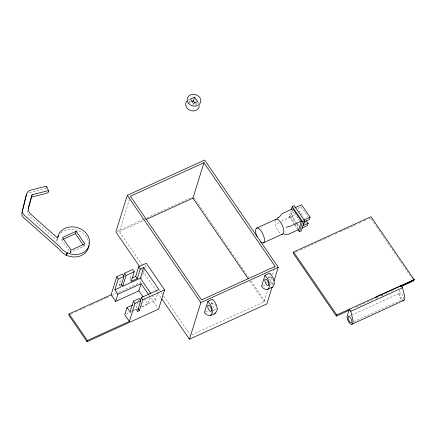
<?xml version="1.0" encoding="UTF-8"?>
<svg xmlns="http://www.w3.org/2000/svg" width="436" height="436" viewBox="0 0 436 436"><rect width="100%" height="100%" fill="white"/><g stroke="black" fill="none" stroke-linecap="round" stroke-linejoin="round"><path stroke-width="0.33" stroke-dasharray="2.18 1.64" d="M275.04 220.687C274.587 225.172 276.751 229.696 279.781 232.906A8.104 3.21 65.5 0 0 280.479 233.483L280.997 233.805M27.702 210.446A7.815 6.562 17.3 0 0 30.057 216.665L56.936 240.476L57.498 238.672M84.617 244.487L84.055 246.286L70.316 252.548L61.678 239.964L62.054 238.759M70.087 252.221L70.648 250.417M70.141 252.177L70.518 250.973M70.316 252.548L70.872 250.749M142.468 265.284L119.393 231.647L129.225 200.08M129.427 199.437L130.026 197.503M119.884 286.081L119.121 284.964L121.099 278.604M131.252 281.334L129.721 279.105L131.318 273.977M189.333 102.64L190.08 100.236M192.903 105.223L193.279 104.024M140.757 281.22L140.359 282.501L116.903 293.188M141.558 278.659L144.747 268.407M144.948 267.764L145.946 264.565M196.641 104.553L197.203 102.749M133.525 310.383L135.83 309.331L137.814 302.971M138.01 302.333L138.801 299.794M141.864 306.949L147.962 304.165L150.207 296.96M141.542 306.731L155.521 300.355L157.505 294M211.089 304.094L212.239 300.399M266.739 282.959L267.126 281.727M268.086 278.648L269.426 274.337M294.414 224.535L289.057 216.719L290.845 210.98M281.378 221.194L290.251 217.15L292.463 210.038M191.769 334.804L264.069 301.854L267.682 290.256M269.889 283.171L271.693 277.372M272.495 274.794L274.304 268.996M274.506 268.353L275.105 266.423M289.057 216.719L290.992 215.842L292.779 210.098M296.992 223.281L292.185 216.267L293.592 211.743M272.653 285.308L273.65 282.092M299.309 212.043L299.663 210.904L302.916 216.485M297.843 208.424L300.867 207.051L301.222 205.912M399.758 289.967L398.984 292.458A4.921 1.951 65.5 0 0 402.117 300.273M270.549 284.376L273.312 282.904A3.472 1.373 65.5 0 0 273.443 281.994M276.996 224.022L279.084 222.404M375.734 298.279L378.175 297.101L376.29 297.924M381.228 295.63L383.059 294.747M189.922 102.367L191.093 101.833M61.678 239.964L62.877 239.419M117.11 231.391L143.733 219.259M144.354 218.976L146.213 218.131M146.834 217.847L192.658 196.963M119.393 231.647L145.346 219.82M129.721 279.105L131.465 278.31M119.121 284.964L120.668 284.261M70.61 314.285L72.463 313.44M75.548 312.034L77.401 311.195M79.87 310.067L86.66 306.971M89.745 305.565L91.598 304.72M92.214 304.442L96.536 302.47M97.152 302.192L105.795 298.251M106.411 297.973L109.496 296.567M111.965 295.439L116.287 293.472M292.185 216.267L295.265 214.866M126.004 314.176L131.492 311.675M132.103 311.397L136.98 309.173M295.673 252.106L297.521 251.267M300.589 249.866L314.105 243.708M314.721 243.43L319.021 241.468M319.637 241.19L323.937 239.228M324.548 238.95L331.921 235.587M334.995 234.187L336.837 233.347M339.911 231.947L342.979 230.551M343.595 230.268L355.88 224.671M358.953 223.27L360.795 222.431M363.869 221.03L365.711 220.191M368.785 218.79L370.627 217.951M211.095 303.832L212.877 303.025M268.353 277.743L270.167 276.92M205.618 311.871L207.988 310.786M262.728 285.842L265.148 284.741M212.921 310.628L215.885 309.277M356.016 307.162L366.458 302.404M367.074 302.121L374.448 298.764M381.206 295.684L383.048 294.845M386.122 293.444L387.964 292.605M391.032 291.204L394.106 289.804M349.754 315.98L350.985 315.413M351.601 315.135L400.286 292.948M353.765 321.763L403.066 299.292M272.963 283.275L272.849 283.307A3.472 1.373 65.5 0 1 270.941 281.852A3.472 1.373 65.5 0 1 269.661 278.566L269.639 278.326A3.472 1.373 65.5 0 1 270.849 277.04L271.001 277.138A3.472 1.373 65.5 0 1 271.977 278.13M211.16 312.231L211.455 312.443M304.012 218.256L304.372 218.659M300.867 207.051L305.249 212.414M371.396 219.074L376.404 226.371M376.791 226.933L382.95 235.92M383.337 236.481L412.609 279.16M305.249 222.355L305.99 223.434M297.363 223.821L298.475 225.439M290.992 215.842L296.349 223.652M296.731 224.213L298.649 227.003M290.251 217.15L294.322 223.085M294.687 223.624L298.022 228.48M294.796 225.096L297.477 228.998M195.328 103.506L196.08 104.602M194.047 197.802L248.743 277.552M251.054 280.92L266.074 302.818M249.844 281.111L264.069 301.854M159.385 289.951L160.922 292.196M161.309 292.758L163.233 295.559M163.614 296.12L189.764 334.243M141.291 269.023L142.06 270.146M142.447 270.707L155.543 289.804M155.93 290.365L157.085 292.049M157.467 292.611L161.32 298.224M152.104 295.374L155.521 300.355M149.101 295.243L158.219 308.541M144.163 298.627L147.962 304.165M135.83 309.331L136.98 311.004M83.303 245.19L84.055 246.286M305.374 212.583L308.007 217.117M294.829 213.111L297.919 218.371A5.096 2.017 65.5 0 0 299.924 221.297M303.085 216.79L303.336 217.259M216.261 308.056L216.261 308.274A3.472 1.373 65.5 0 1 213.782 307.952A3.472 1.373 65.5 0 1 212.746 303.124A3.472 1.373 65.5 0 1 215.766 305.974M272.287 278.593A3.472 1.373 65.5 0 1 272.713 279.367M56.936 240.476A16.214 13.614 17.3 0 1 57.225 238.868M59.765 234.078A16.214 13.614 17.3 0 1 60.146 233.669M60.958 232.889A16.214 13.614 17.3 0 1 78.169 230.568A16.214 13.614 17.3 0 1 88.84 243.729M46.123 187.96A2.316 1.014 -23.8 0 1 44.254 188.892L30.051 192.505A6.949 5.832 17.3 0 0 27.724 193.622M188.009 100.16A6.949 5.832 17.3 0 1 189.774 99.359M195.072 99.762A6.949 5.832 17.3 0 1 195.824 100.133M198.009 101.975A6.949 5.832 17.3 0 1 198.98 103.648M400.025 293.221L399.965 293.352A3.472 1.373 65.5 0 0 401.343 298.093A3.472 1.373 65.5 0 0 403.66 298.344A3.472 1.373 65.5 0 0 401.72 293.542L401.556 293.384A3.472 1.373 65.5 0 0 400.025 293.221"/><path stroke-width="0.65" d="M28.144 208.8L32.095 194.756L46.974 190.968A2.316 1.014 -23.8 0 1 48.728 191.627A2.316 1.014 -23.8 0 1 46.227 193.366L31.348 197.159M32.095 194.756L28.536 207.689A7.815 6.562 17.3 0 0 30.803 214.261L57.683 238.072A16.214 13.614 17.3 0 1 76.763 227.467A16.214 13.614 17.3 0 1 88.884 246.155A16.214 13.614 17.3 0 1 67.258 252.836L66.256 255.452L65.362 254.662A16.208 13.609 17.3 0 1 59.334 249.321L23.811 217.847A6.371 5.346 17.3 0 1 21.925 212.626L25.849 196.456A6.949 5.832 17.3 0 1 26.732 194.62M66.256 255.452L67.258 252.836M63.471 239.146L75.417 233.701L76.169 231.298L84.802 243.888L71.063 250.144L62.43 237.56L76.169 231.298M111.109 294.796L115.66 301.434L117.905 294.229L114.886 289.82L120.647 287.193L124.015 276.386L122.489 274.157L116.723 276.784L111.109 294.796L69.133 313.931L68.757 315.13L86.998 341.726L158.6 309.091L164.585 289.875L146.343 263.284L138.703 266.767L135.71 276.375L132.626 277.781M274.053 280.806L278.255 267.312L204.686 160.05L127.279 195.328L115.867 231.957L139.749 266.778M86.998 341.726L87.374 340.521L129.35 321.392L134.964 303.374L140.724 300.747L139.198 298.518L133.432 301.145L130.064 311.958L127.029 307.527L132.517 305.02M114.886 289.82L118.249 279.013L124.015 276.386M123.557 276.397L124.549 273.214L132.718 269.492L134.244 271.721L131.252 281.334L137.242 278.604L140.234 268.996L143.706 267.41L158.889 289.548L141.264 297.581L140.272 300.764M121.562 284.577L122.701 286.239L126.069 275.432L134.244 271.721M127.029 307.527L124.783 314.732L129.35 321.392M191.682 101.566L193.442 100.765L194.565 97.163L197.579 101.55L193.464 103.425L190.456 99.032L194.565 97.163M122.701 286.239L140.338 278.223L143.706 267.41M115.66 301.434L138.844 290.872L141.09 283.662L148.687 294.747M140.724 300.747L137.362 311.56L139.422 310.617L142.79 299.81L164.585 289.875M145.967 219.537L192.93 198.135L203.966 162.704L275.105 266.423L201.568 299.935L130.429 196.216L203.966 162.704M161.707 298.785L189.442 339.219L200.849 302.589L278.255 267.312M207.885 301.325L204.435 312.41C208.25 319.283 220.316 313.152 216.594 305.947A6.589 2.611 65.5 0 0 215.106 302.41L212.626 299.167L207.885 301.325L210.37 304.568A6.589 2.611 65.5 0 1 211.852 308.105C212.452 310.421 212.899 313.637 210.692 315.255M264.974 275.312L261.518 286.392L263.655 288.485L266.085 289.548A15.336 6.071 65.5 0 0 268.173 288.954C269.977 287.084 269.486 284.141 268.881 281.874A6.562 2.6 65.5 0 0 267.677 278.953L264.974 275.312L269.808 273.105L272.511 276.746A6.562 2.6 65.5 0 1 273.721 279.672C274.326 281.939 274.811 284.877 273.012 286.746A15.336 6.071 65.5 0 1 271.699 287.34M291.243 209.705L292.234 206.511L294.169 205.629L304.508 220.698L301.325 230.911L299.39 231.789L297.859 229.559M272.053 287.237L266.848 303.947L189.442 339.219M279.133 217.15L282.223 213.591L292.867 208.74L301.38 221.156L298.758 229.559L288.12 234.41L283.95 234.159M299.39 231.789L302.573 221.581L304.508 220.698M401.48 286.447L413.764 280.844L414.14 279.645L370.998 216.746L293.592 252.024L293.221 253.229L336.358 316.122L349.258 310.241M306.045 220.676L308.176 223.314L307.467 225.592L301.93 228.115M294.801 207.863L301.576 204.773L310.089 217.183L309.38 219.461L304.541 221.662L303.342 225.521L308.176 223.314M336.358 316.122L336.734 314.923L401.115 285.613L400.166 286.043M275.28 220.011C277.814 217.439 280.659 222.273 281.803 224.327A8.099 3.21 65.5 0 1 282.359 225.483L282.572 225.968A8.099 3.21 65.5 0 1 283.024 227.172L283.177 227.647A8.099 3.21 65.5 0 1 283.498 228.84L283.667 229.663A8.099 3.21 65.5 0 1 283.22 233.636L283.095 233.772A8.099 3.21 65.5 0 1 282.076 234.143L281.874 234.121M352.065 324.199L352.56 323.714A8.104 3.21 65.5 0 0 352.828 319.517L350.784 311.293L349.35 309.2L347.22 316.046A4.921 1.951 65.5 0 0 348.397 321.365A4.921 1.951 65.5 0 0 351.694 324.346L404.33 300.126A8.104 3.21 65.5 0 0 404.592 295.924L402.553 287.706L401.055 285.52L400.106 285.956M278.539 217.477L277.062 218.572M277.977 217.918L278.321 217.662L278.086 217.831M401.316 285.825L414.14 279.645M400.766 286.207L414.2 279.732L375.434 297.281M256.515 228.164L275.884 219.335M117.905 294.229L141.09 283.662M301.38 221.156L290.736 226.006L286.087 227.292M303.93 219.989L310.089 217.183M263.268 242.885L282.632 234.061M267.562 289.346L272.402 287.144M350.784 311.293L402.553 287.706M215.433 313.092L214.005 313.424M403.829 300.606L403.464 300.753A4.921 1.951 65.5 0 1 402.668 300.622M67.002 253.049L66.109 252.259A16.214 13.614 17.3 0 1 60.086 246.918L24.558 215.449A6.371 5.346 17.3 0 1 22.677 210.223L26.601 194.053A6.949 5.832 17.3 0 1 30.798 190.107L45.001 186.488A2.316 1.014 -23.8 0 1 46.701 187.278M292.234 206.511L302.573 221.581M193.442 100.765L194.947 102.956M293.592 252.024L336.734 314.923M192.93 198.135L248.302 278.866M127.279 195.328L200.849 302.589M138.703 266.767L140.234 268.996M140.338 278.223L150.965 293.717M135.71 276.375L137.242 278.604M138.844 290.872L143.024 296.965M124.549 273.214L126.069 275.432M141.264 297.581L142.79 299.81M116.723 276.784L118.249 279.013M133.432 301.145L134.964 303.374M137.896 308.394L139.422 310.617M75.417 233.701L82.927 244.645M69.133 313.931L87.374 340.521M46.717 186.706L48.614 191.006M260.385 241.68A8.104 3.21 65.5 0 0 263.736 242.601L263.867 242.46A8.104 3.21 65.5 0 0 263.807 236.41L262.189 232.666A8.104 3.21 65.5 0 0 255.66 229.641L255.616 229.919A8.104 3.21 65.5 0 0 257.115 236.846M88.835 245.375A16.214 13.614 17.3 0 1 66.512 255.234M57.547 237.833A16.214 13.614 17.3 0 1 58.206 236.339M58.473 235.865A16.214 13.614 17.3 0 1 58.762 235.396M199.35 105.806A6.949 5.832 17.3 0 1 190.717 110.575A6.949 5.832 17.3 0 1 186.45 101.708M186.663 101.414A6.949 5.832 17.3 0 1 186.891 101.136M348.26 316.808L348.201 316.945A3.472 1.373 65.5 0 0 349.574 321.686A3.472 1.373 65.5 0 0 351.896 321.937A3.472 1.373 65.5 0 0 349.95 317.136L349.786 316.977A3.472 1.373 65.5 0 0 348.26 316.808M268.472 285.111L268.015 285.509A3.472 1.373 65.5 0 1 266.107 284.059A3.472 1.373 65.5 0 1 264.821 280.768L264.799 280.533A3.472 1.373 65.5 0 1 266.009 279.247L266.167 279.34A3.472 1.373 65.5 0 1 268.113 282.119A3.472 1.373 65.5 0 1 268.472 285.111M211.52 310.432L211.52 310.214A3.472 1.373 65.5 0 0 208.626 305.146A3.472 1.373 65.5 0 0 208.642 309.462A3.472 1.373 65.5 0 0 211.52 310.432M188.924 103.757A6.949 5.832 17.3 0 0 200.527 102.569A6.949 5.832 17.3 0 0 192.527 94.312A6.949 5.832 17.3 0 0 188.924 103.757"/></g></svg>
